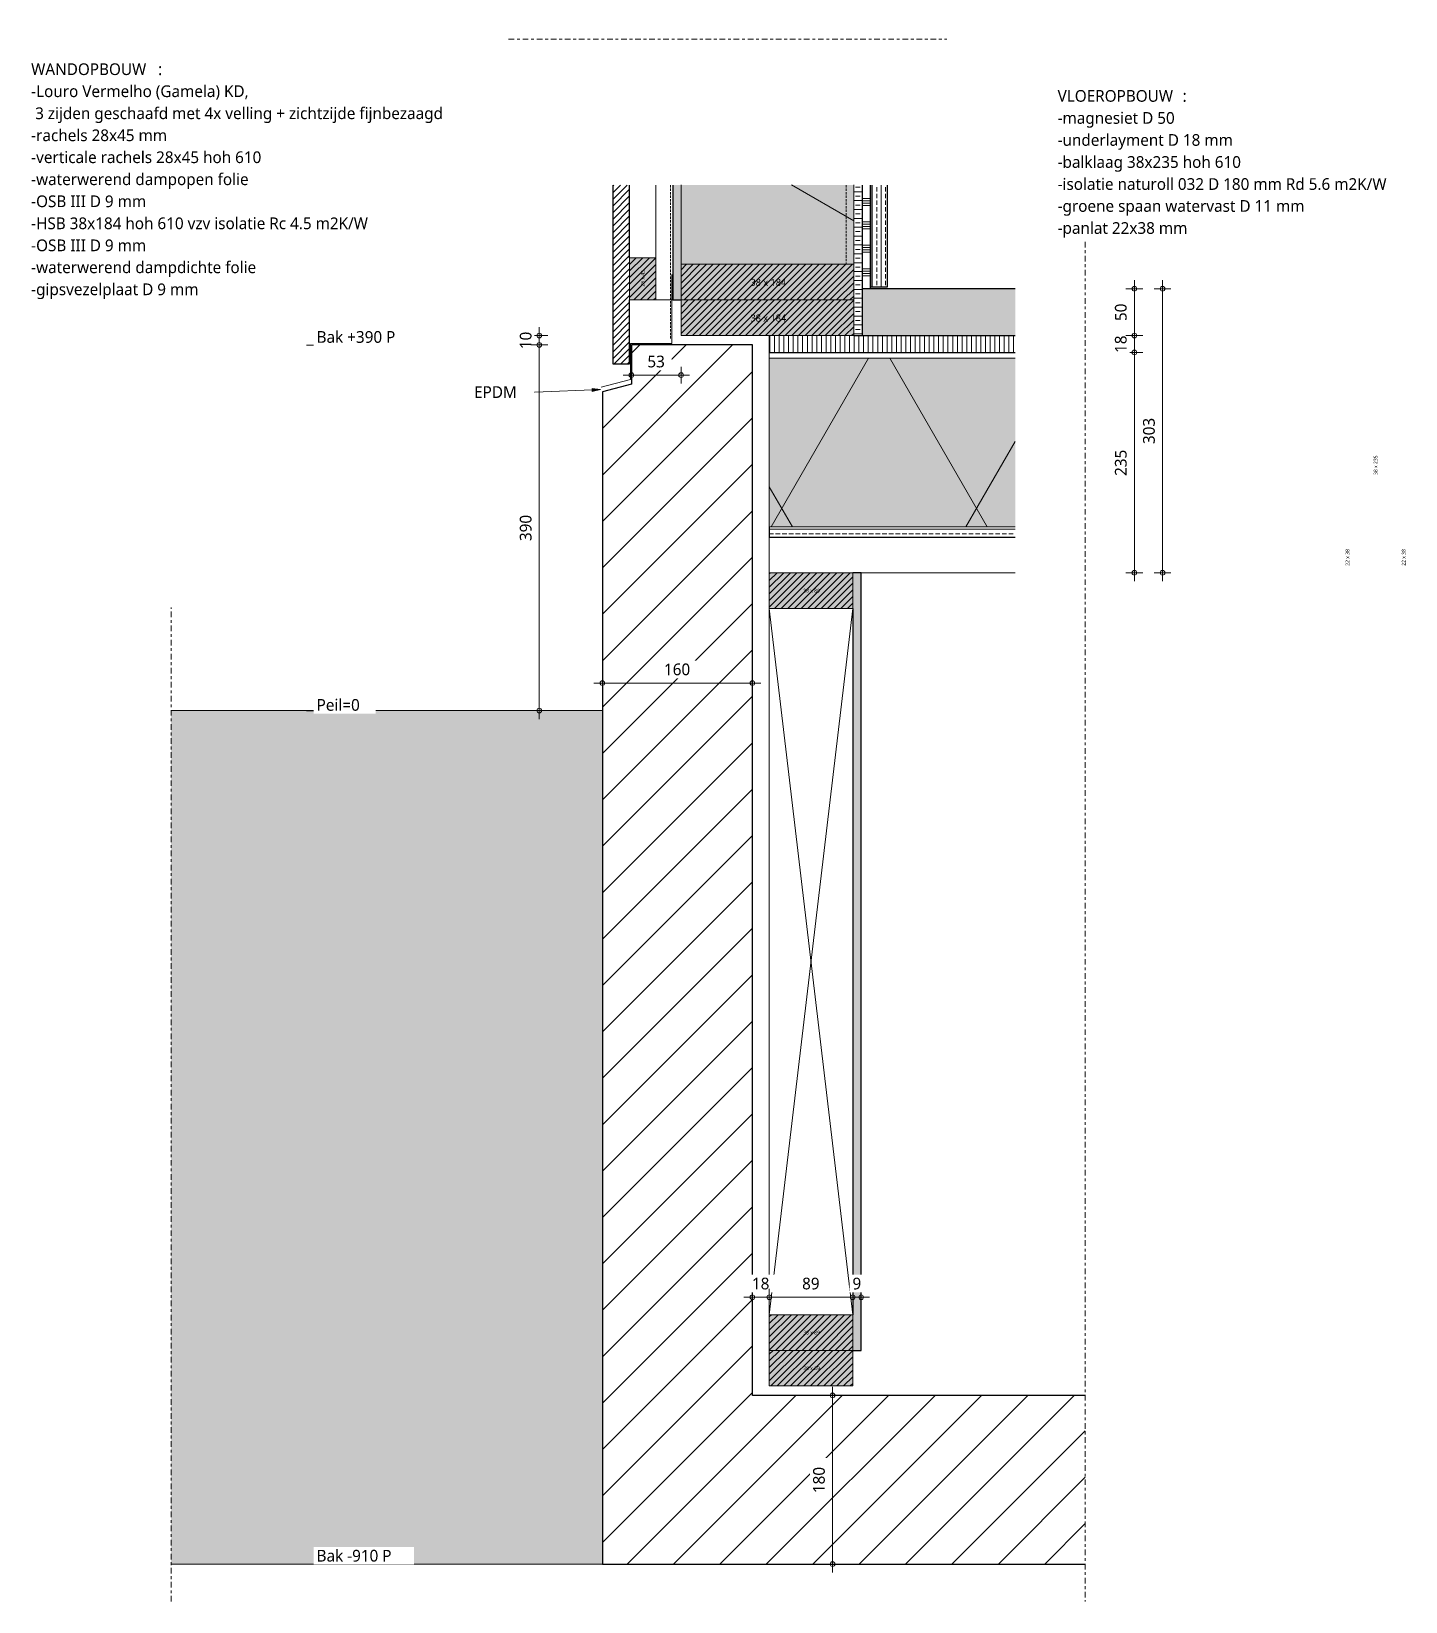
# Model space of a CAD drawing. Header units: millimetres. Extents: x 2927 to 18500, y -7154 to 6447.
# Drawn here: x 3932 to 5398, y -7104 to -5429 of the extents above; entities that cross this region are included whole.
import ezdxf

# ---------------------------------------------------------------- set-up
doc = ezdxf.new("R2010")
doc.units = ezdxf.units.MM
doc.linetypes.add('MV_center', pattern=[15, 6, -3, 3, -3])
doc.linetypes.add('MV_hidden', pattern=[3.75, 2.5, -1.25])
for name, color, linetype, lineweight in [('A-ANNO-DIMS', 211, 'Continuous', 13), ('A-ANNO-DIMS-5', 211, 'Continuous', 13), ('A-ANNO-NOTE', 131, 'Continuous', 18), ('A-DETL', 90, 'Continuous', 13), ('A-DETL-GENF', 92, 'Continuous', 18), ('A-DETL-MEDM', 33, 'Continuous', 18), ('G-ANNO-TEXT', 231, 'Continuous', 13)]:
    doc.layers.add(name, color=color, linetype=linetype, lineweight=lineweight)
doc.styles.add('Segoe UI', font='segoeui.ttf', dxfattribs={"height": 7.5})
doc.styles.add('Segoe UI_1', font='segoeui.ttf', dxfattribs={"height": 4})
doc.styles.add('Segoe UI_3', font='segoeui.ttf', dxfattribs={"height": 12.5})
doc.styles.add('Segoe UI_B', font='segoeui.ttf', dxfattribs={"height": 12.5})
doc.dimstyles.new('2_5_mm', dxfattribs={"dimscale": 304.8, "dimtxt": 13.092049, "dimasz": 0.016404, "dimexe": 0.029528, "dimexo": 0.0625, "dimgap": 0.014764, "dimtad": 1, "dimdec": 0, "dimzin": 0, "dimdsep": 46, "dimtxsty": 'Segoe UI_3', "dimblk1": 'DOTBLANK', "dimblk2": 'DOTBLANK', "dimsah": 1, "dimcen": 0.09, "dimdle": 0.029528, "dimazin": 0, "dimtfac": 1, "dimtdec": 4, "dimtix": 1, "dimtmove": 0, "dimatfit": 3, "dimfxl": 0.029528, "dimfxlon": 1, "dimtvp": 1, "dimtfill": 1, "dimtolj": 1, "dimtzin": 0, "dimarcsym": 2})
pattern_1 = [(0, (0, 0), (0, 9.476), []), (0, (0, 4.738), (0, 9.476), [4.738, -2.369])]
pattern_2 = [(60, (-2126.39, 181.76), (-155.885, 90), []), (120, (-2126.39, 181.76), (-155.885, -90), [])]

# ---------------------------------------------------------------- blocks, each defined once
blk = doc.blocks.new('42 isolatie - Type 1-3771743-Details Domera')
at = {"layer": 'A-DETL-GENF'}
blk.add_hatch(color=256, dxfattribs=at).paths.add_polyline_path([(262.6, 0.8), (262.6, 180.8), (0.3, 180.8), (0.3, 0.8)])
at = {"layer": 'A-DETL-GENF', "lineweight": 13}
h = blk.add_hatch(dxfattribs=at)
h.set_pattern_fill('FP_24', color=256, style=0, pattern_type=2)
h.set_pattern_definition(pattern_2)
h.paths.add_polyline_path([(262.6, 0.8), (262.6, 180.8), (0.3, 180.8), (0.3, 0.8)])
at = {"layer": 'A-DETL-GENF'}
for p, q in [((262.6, 180.8), (0.3, 180.8)), ((0.3, 180.8), (0.3, 0.8)), ((262.6, 180.8), (0.3, 180.8)), ((0.3, 180.8), (0.3, 0.8)), ((0.3, 0.8), (262.6, 0.8)), ((0.3, 0.8), (262.6, 0.8))]:
    blk.add_line(p, q, dxfattribs=at)
blk = doc.blocks.new('NLRS_00_DI_maskeer - Type 1-4234768-Details Domera')
at = {"layer": 'A-DETL-GENF', "linetype": 'MV_center'}
blk.add_line((960.4, 0), (-100, 0), dxfattribs=at)
blk = doc.blocks.new('00 hout_rechthoekig_sls - SLS 38x184-V200-Details Domera')
at = {"layer": 'A-DETL-GENF', "lineweight": 13}
blk.add_hatch(color=256, dxfattribs=at).paths.add_polyline_path([(184, -38), (184, 0), (0, 0), (0, -38)])
at = {"layer": 'A-DETL-MEDM', "lineweight": 13}
h = blk.add_hatch(dxfattribs=at)
h.set_pattern_fill('FP_249', color=256, style=0, pattern_type=2)
h.set_pattern_definition([(45, (-4625.398, 5715.764), (-3.535534, 3.535534), [])])
h.paths.add_polyline_path([(184, -38), (184, 0), (0, 0), (0, -38)])
at = {"layer": 'A-DETL-MEDM'}
for p, q in [((0, 0), (184, 0)), ((0, -38), (0, 0)), ((184, 0), (184, -38)), ((184, 0), (184, -38)), ((184, 0), (184, -38)), ((184, -38), (0, -38)), ((184, -38), (0, -38))]:
    blk.add_line(p, q, dxfattribs=at)
blk = doc.blocks.new('42 isolatie - Type 1-3769610-Details Domera')
at = {"layer": 'A-DETL-GENF'}
blk.add_hatch(color=256, dxfattribs=at).paths.add_polyline_path([(0.3, 89.8), (0.3, 0.8), (84.9, 0.8), (84.9, 184.8), (0.3, 184.8), (0.3, 95.8)])
at = {"layer": 'A-DETL-GENF', "lineweight": 13}
h = blk.add_hatch(dxfattribs=at)
h.set_pattern_fill('FP_24', color=256, style=0, pattern_type=2)
h.set_pattern_definition(pattern_2)
h.paths.add_polyline_path([(0.3, 89.8), (0.3, 0.8), (84.9, 0.8), (84.9, 184.8), (0.3, 184.8), (0.3, 95.8)])
at = {"layer": 'A-DETL-GENF'}
for p, q in [((84.9, 184.8), (0.3, 184.8)), ((0.3, 184.8), (0.3, 0.8)), ((84.9, 184.8), (0.3, 184.8)), ((0.3, 0.8), (84.9, 0.8)), ((0.3, 0.8), (84.9, 0.8))]:
    blk.add_line(p, q, dxfattribs=at)
blk = doc.blocks.new('00 hout_rechthoekig_sls - Vuren 28x45-3126480-Details Domera')
at = {"layer": 'A-DETL-GENF', "lineweight": 13}
blk.add_hatch(color=256, dxfattribs=at).paths.add_polyline_path([(0, -28), (45, -28), (45, 0), (0, 0)])
at = {"layer": 'A-DETL-MEDM', "lineweight": 13}
h = blk.add_hatch(dxfattribs=at)
h.set_pattern_fill('FP_250', color=256, style=0, pattern_type=2)
h.set_pattern_definition([(315, (5715.764, 4570.398), (3.535534, 3.535534), [])])
h.paths.add_polyline_path([(0, -28), (45, -28), (45, 0), (0, 0)])
at = {"layer": 'A-DETL-MEDM'}
for p, q in [((0, 0), (45, 0)), ((0, -28), (0, 0)), ((45, 0), (45, -28)), ((45, 0), (45, -28)), ((45, 0), (45, -28)), ((45, -28), (0, -28)), ((45, -28), (0, -28))]:
    blk.add_line(p, q, dxfattribs=at)
blk = doc.blocks.new('00 hout_rechthoekig_sls - SLS 38x89-V202-Details Domera')
at = {"layer": 'A-DETL-GENF', "lineweight": 13}
blk.add_hatch(color=256, dxfattribs=at).paths.add_polyline_path([(89, -38), (89, 0), (0, 0), (0, -38)])
at = {"layer": 'A-DETL-MEDM', "lineweight": 13}
h = blk.add_hatch(dxfattribs=at)
h.set_pattern_fill('FP_254', color=256, style=0, pattern_type=2)
h.set_pattern_definition([(45, (-4719.398, 6836.201), (-3.535534, 3.535534), [])])
h.paths.add_polyline_path([(89, -38), (89, 0), (0, 0), (0, -38)])
at = {"layer": 'A-DETL-MEDM'}
for p, q in [((0, 0), (89, 0)), ((0, -38), (0, 0)), ((89, 0), (89, -38)), ((89, 0), (89, -38)), ((89, 0), (89, -38)), ((89, -38), (0, -38)), ((89, -38), (0, -38))]:
    blk.add_line(p, q, dxfattribs=at)
blk = doc.blocks.new('00 hout_rechthoekig_sls - SLS 38x89-V203-Details Domera')
at = {"layer": 'A-DETL-GENF', "lineweight": 13}
blk.add_hatch(color=256, dxfattribs=at).paths.add_polyline_path([(89, -38), (89, 0), (0, 0), (0, -38)])
at = {"layer": 'A-DETL-MEDM', "lineweight": 13}
h = blk.add_hatch(dxfattribs=at)
h.set_pattern_fill('FP_255', color=256, style=0, pattern_type=2)
h.set_pattern_definition([(45, (-4719.398, 6006.764), (-3.535534, 3.535534), [])])
h.paths.add_polyline_path([(89, -38), (89, 0), (0, 0), (0, -38)])
at = {"layer": 'A-DETL-MEDM'}
for p, q in [((0, 0), (89, 0)), ((0, -38), (0, 0)), ((89, 0), (89, -38)), ((89, 0), (89, -38)), ((89, 0), (89, -38)), ((89, -38), (0, -38)), ((89, -38), (0, -38))]:
    blk.add_line(p, q, dxfattribs=at)
blk = doc.blocks.new('NLRS_00_DI_maskeer - Type 1-4234769-Details Domera')
at = {"layer": 'A-DETL-GENF', "linetype": 'MV_center'}
blk.add_line((-100, 0), (1350.4, 0), dxfattribs=at)
blk = doc.blocks.new('00 hout_rechthoekig_sls - SLS 38x184-V204-Details Domera')
at = {"layer": 'A-DETL-GENF', "lineweight": 13}
blk.add_hatch(color=256, dxfattribs=at).paths.add_polyline_path([(184, -38), (184, 0), (0, 0), (0, -38)])
at = {"layer": 'A-DETL-MEDM', "lineweight": 13}
h = blk.add_hatch(dxfattribs=at)
h.set_pattern_fill('FP_258', color=256, style=0, pattern_type=2)
h.set_pattern_definition([(45, (-4625.398, 5677.764), (-3.535534, 3.535534), [])])
h.paths.add_polyline_path([(184, -38), (184, 0), (0, 0), (0, -38)])
at = {"layer": 'A-DETL-MEDM'}
for p, q in [((0, 0), (184, 0)), ((0, -38), (0, 0)), ((184, 0), (184, -38)), ((184, 0), (184, -38)), ((184, 0), (184, -38)), ((184, -38), (0, -38)), ((184, -38), (0, -38))]:
    blk.add_line(p, q, dxfattribs=at)
blk = doc.blocks.new('NLRS_00_DI_maskeer - Type 1-4234582-Details Domera')
at = {"layer": 'A-DETL-GENF', "linetype": 'MV_center'}
blk.add_line((367.5, 0), (-100, 0), dxfattribs=at)
blk = doc.blocks.new('00 hout_rechthoekig_sls - SLS 38x89-V247-Details Domera')
at = {"layer": 'A-DETL-GENF', "lineweight": 13}
blk.add_hatch(color=256, dxfattribs=at).paths.add_polyline_path([(89, -38), (89, 0), (0, 0), (0, -38)])
at = {"layer": 'A-DETL-MEDM', "lineweight": 13}
h = blk.add_hatch(dxfattribs=at)
h.set_pattern_fill('FP_296', color=256, style=0, pattern_type=2)
h.set_pattern_definition([(45, (-4719.398, 6798.201), (-3.535534, 3.535534), [])])
h.paths.add_polyline_path([(89, -38), (89, 0), (0, 0), (0, -38)])
at = {"layer": 'A-DETL-MEDM'}
for p, q in [((0, 0), (89, 0)), ((0, -38), (0, 0)), ((89, 0), (89, -38)), ((89, 0), (89, -38)), ((89, 0), (89, -38)), ((89, -38), (0, -38)), ((89, -38), (0, -38))]:
    blk.add_line(p, q, dxfattribs=at)
blk = doc.blocks.new('DIMBLOCK260-Details Domera')
at = {"layer": 'A-ANNO-DIMS-5'}
for p, q in [((4474.1, -5753.8), (4465.1, -5753.8)), ((4474.1, -5744.8), (4474.1, -5763.8)), ((4474.1, -5753.8), (4483.1, -5753.8)), ((4474.1, -5763.8), (4465.1, -5763.8)), ((4474.1, -5763.8), (4483.1, -5763.8))]:
    blk.add_line(p, q, dxfattribs=at)
for centre in [(4474.1, -5753.8), (4474.1, -5763.8)]:
    blk.add_circle(centre, 2.5, dxfattribs=at)
at = {"layer": 'A-ANNO-DIMS-5', "color": 0, "insert": (4453.3, -5768.3), "char_height": 12.5, "width": 22.852, "attachment_point": 1, "rotation": 90, "line_spacing_factor": 1.142579, "style": 'Segoe UI_3', "bg_fill": 3, "box_fill_scale": 1.25, "bg_fill_color": 9, "bg_fill_true_color": 13158600, "bg_fill_transparency": 0}
blk.add_mtext('10', dxfattribs=at)
blk = doc.blocks.new('_DotBlank')
at = {"color": 0, "linetype": 'ByBlock', "lineweight": -2}
blk.add_line((-0.5, 0), (-1, 0), dxfattribs=at)
blk.add_circle((0, 0), 0.5, dxfattribs=at)
blk = doc.blocks.new('DIMBLOCK261-Details Domera')
at = {"layer": 'A-ANNO-DIMS-5'}
for p, q in [((4474.1, -5763.8), (4465.1, -5763.8)), ((4474.1, -5763.8), (4474.1, -6162.8)), ((4474.1, -5763.8), (4483.1, -5763.8)), ((4474.1, -6153.8), (4465.1, -6153.8)), ((4474.1, -6153.8), (4483.1, -6153.8))]:
    blk.add_line(p, q, dxfattribs=at)
for centre in [(4474.1, -5763.8), (4474.1, -6153.8)]:
    blk.add_circle(centre, 2.5, dxfattribs=at)
at = {"layer": 'A-ANNO-DIMS-5', "color": 0, "insert": (4453.3, -5973), "char_height": 12.5, "width": 34.277, "attachment_point": 1, "rotation": 90, "line_spacing_factor": 1.142579, "style": 'Segoe UI_3', "bg_fill": 3, "box_fill_scale": 1.25, "bg_fill_color": 9, "bg_fill_true_color": 13158600, "bg_fill_transparency": 0}
blk.add_mtext('390', dxfattribs=at)
blk = doc.blocks.new('DIMBLOCK262-Details Domera')
at = {"layer": 'A-ANNO-DIMS-5'}
for p, q in [((5108.8, -5771.8), (5099.8, -5771.8)), ((5108.8, -6015.8), (5108.8, -5771.8)), ((5108.8, -5771.8), (5117.8, -5771.8)), ((5108.8, -6006.8), (5099.8, -6006.8)), ((5108.8, -6006.8), (5117.8, -6006.8))]:
    blk.add_line(p, q, dxfattribs=at)
for centre in [(5108.8, -5771.8), (5108.8, -6006.8)]:
    blk.add_circle(centre, 2.5, dxfattribs=at)
at = {"layer": 'A-ANNO-DIMS-5', "color": 0, "insert": (5088, -5903.5), "char_height": 12.5, "width": 34.277, "attachment_point": 1, "rotation": 90, "line_spacing_factor": 1.142579, "style": 'Segoe UI_3', "bg_fill": 3, "box_fill_scale": 1.25, "bg_fill_color": 9, "bg_fill_true_color": 13158600, "bg_fill_transparency": 0}
blk.add_mtext('235', dxfattribs=at)
blk = doc.blocks.new('DIMBLOCK263-Details Domera')
at = {"layer": 'A-ANNO-DIMS-5'}
for p, q in [((5108.8, -5753.8), (5099.8, -5753.8)), ((5108.8, -5771.8), (5108.8, -5753.8)), ((5108.8, -5753.8), (5117.8, -5753.8)), ((5108.8, -5771.8), (5099.8, -5771.8)), ((5108.8, -5771.8), (5117.8, -5771.8))]:
    blk.add_line(p, q, dxfattribs=at)
for centre in [(5108.8, -5753.8), (5108.8, -5771.8)]:
    blk.add_circle(centre, 2.5, dxfattribs=at)
at = {"layer": 'A-ANNO-DIMS-5', "color": 0, "insert": (5088, -5772.3), "char_height": 12.5, "width": 22.852, "attachment_point": 1, "rotation": 90, "line_spacing_factor": 1.142579, "style": 'Segoe UI_3', "bg_fill": 3, "box_fill_scale": 1.25, "bg_fill_color": 9, "bg_fill_true_color": 13158600, "bg_fill_transparency": 0}
blk.add_mtext('18', dxfattribs=at)
blk = doc.blocks.new('DIMBLOCK264-Details Domera')
at = {"layer": 'A-ANNO-DIMS-5'}
for p, q in [((5108.8, -5703.8), (5099.8, -5703.8)), ((5108.8, -5753.8), (5108.8, -5694.8)), ((5108.8, -5703.8), (5117.8, -5703.8)), ((5108.8, -5753.8), (5099.8, -5753.8)), ((5108.8, -5753.8), (5117.8, -5753.8))]:
    blk.add_line(p, q, dxfattribs=at)
for centre in [(5108.8, -5703.8), (5108.8, -5753.8)]:
    blk.add_circle(centre, 2.5, dxfattribs=at)
at = {"layer": 'A-ANNO-DIMS-5', "color": 0, "insert": (5088, -5738.3), "char_height": 12.5, "width": 22.852, "attachment_point": 1, "rotation": 90, "line_spacing_factor": 1.142579, "style": 'Segoe UI_3', "bg_fill": 3, "box_fill_scale": 1.25, "bg_fill_color": 9, "bg_fill_true_color": 13158600, "bg_fill_transparency": 0}
blk.add_mtext('50', dxfattribs=at)
blk = doc.blocks.new('DIMBLOCK272-Details Domera')
at = {"layer": 'A-ANNO-DIMS-5'}
for p, q in [((4532.4, -6124.4), (4710.4, -6124.4)), ((4541.4, -6124.4), (4541.4, -6115.4)), ((4541.4, -6124.4), (4541.4, -6133.4)), ((4701.4, -6124.4), (4701.4, -6115.4)), ((4701.4, -6124.4), (4701.4, -6133.4))]:
    blk.add_line(p, q, dxfattribs=at)
for centre in [(4541.4, -6124.4), (4701.4, -6124.4)]:
    blk.add_circle(centre, 2.5, dxfattribs=at)
at = {"layer": 'A-ANNO-DIMS-5', "color": 0, "insert": (4607.1, -6103.6), "char_height": 12.5, "width": 34.277, "attachment_point": 1, "line_spacing_factor": 1.142579, "style": 'Segoe UI_3', "bg_fill": 3, "box_fill_scale": 1.25, "bg_fill_color": 9, "bg_fill_true_color": 13158600, "bg_fill_transparency": 0}
blk.add_mtext('160', dxfattribs=at)
blk = doc.blocks.new('DIMBLOCK273-Details Domera')
at = {"layer": 'A-ANNO-DIMS-5'}
for p, q in [((4786.9, -6875.2), (4786.9, -7073.2)), ((4786.9, -6884.2), (4777.9, -6884.2)), ((4786.9, -6884.2), (4795.9, -6884.2)), ((4786.9, -7064.2), (4777.9, -7064.2)), ((4786.9, -7064.2), (4795.9, -7064.2))]:
    blk.add_line(p, q, dxfattribs=at)
for centre in [(4786.9, -6884.2), (4786.9, -7064.2)]:
    blk.add_circle(centre, 2.5, dxfattribs=at)
at = {"layer": 'A-ANNO-DIMS-5', "color": 0, "insert": (4766.1, -6988.5), "char_height": 12.5, "width": 34.277, "attachment_point": 1, "rotation": 90, "line_spacing_factor": 1.142579, "style": 'Segoe UI_3', "bg_fill": 3, "box_fill_scale": 1.25, "bg_fill_color": 9, "bg_fill_true_color": 13158600, "bg_fill_transparency": 0}
blk.add_mtext('180', dxfattribs=at)
blk = doc.blocks.new('DIMBLOCK274-Details Domera')
at = {"layer": 'A-ANNO-DIMS-5'}
for p, q in [((4692.4, -6779.5), (4719.4, -6779.5)), ((4701.4, -6779.5), (4701.4, -6770.5)), ((4701.4, -6779.5), (4701.4, -6788.5)), ((4719.4, -6779.5), (4719.4, -6770.5)), ((4719.4, -6779.5), (4719.4, -6788.5))]:
    blk.add_line(p, q, dxfattribs=at)
for centre in [(4701.4, -6779.5), (4719.4, -6779.5)]:
    blk.add_circle(centre, 2.5, dxfattribs=at)
at = {"layer": 'A-ANNO-DIMS-5', "color": 0, "insert": (4700.9, -6758.7), "char_height": 12.5, "width": 22.852, "attachment_point": 1, "line_spacing_factor": 1.142579, "style": 'Segoe UI_3', "bg_fill": 3, "box_fill_scale": 1.25, "bg_fill_color": 9, "bg_fill_true_color": 13158600, "bg_fill_transparency": 0}
blk.add_mtext('18', dxfattribs=at)
blk = doc.blocks.new('DIMBLOCK275-Details Domera')
at = {"layer": 'A-ANNO-DIMS-5'}
for p, q in [((4719.4, -6779.5), (4719.4, -6770.5)), ((4719.4, -6779.5), (4808.4, -6779.5)), ((4719.4, -6779.5), (4719.4, -6788.5)), ((4808.4, -6779.5), (4808.4, -6770.5)), ((4808.4, -6779.5), (4808.4, -6788.5))]:
    blk.add_line(p, q, dxfattribs=at)
for centre in [(4719.4, -6779.5), (4808.4, -6779.5)]:
    blk.add_circle(centre, 2.5, dxfattribs=at)
at = {"layer": 'A-ANNO-DIMS-5', "color": 0, "insert": (4754.4, -6758.7), "char_height": 12.5, "width": 22.852, "attachment_point": 1, "line_spacing_factor": 1.142579, "style": 'Segoe UI_3', "bg_fill": 3, "box_fill_scale": 1.25, "bg_fill_color": 9, "bg_fill_true_color": 13158600, "bg_fill_transparency": 0}
blk.add_mtext('89', dxfattribs=at)
blk = doc.blocks.new('DIMBLOCK276-Details Domera')
at = {"layer": 'A-ANNO-DIMS-5'}
for p, q in [((4808.4, -6779.5), (4808.4, -6770.5)), ((4808.4, -6779.5), (4826.4, -6779.5)), ((4808.4, -6779.5), (4808.4, -6788.5)), ((4817.4, -6779.5), (4817.4, -6770.5)), ((4817.4, -6779.5), (4817.4, -6788.5))]:
    blk.add_line(p, q, dxfattribs=at)
for centre in [(4808.4, -6779.5), (4817.4, -6779.5)]:
    blk.add_circle(centre, 2.5, dxfattribs=at)
at = {"layer": 'A-ANNO-DIMS-5', "color": 0, "insert": (4808.1, -6758.7), "char_height": 12.5, "width": 11.426, "attachment_point": 1, "line_spacing_factor": 1.142579, "style": 'Segoe UI_3', "bg_fill": 3, "box_fill_scale": 1.25, "bg_fill_color": 9, "bg_fill_true_color": 13158600, "bg_fill_transparency": 0}
blk.add_mtext('9', dxfattribs=at)
blk = doc.blocks.new('DIMBLOCK297-Details Domera')
at = {"layer": 'A-ANNO-DIMS-5'}
for p, q in [((5138.8, -5703.8), (5129.8, -5703.8)), ((5138.8, -5694.8), (5138.8, -6015.8)), ((5138.8, -5703.8), (5147.8, -5703.8)), ((5138.8, -6006.8), (5129.8, -6006.8)), ((5138.8, -6006.8), (5147.8, -6006.8))]:
    blk.add_line(p, q, dxfattribs=at)
for centre in [(5138.8, -5703.8), (5138.8, -6006.8)]:
    blk.add_circle(centre, 2.5, dxfattribs=at)
at = {"layer": 'A-ANNO-DIMS-5', "color": 0, "insert": (5118, -5869.5), "char_height": 12.5, "width": 34.277, "attachment_point": 1, "rotation": 90, "line_spacing_factor": 1.142579, "style": 'Segoe UI_3', "bg_fill": 3, "box_fill_scale": 1.25, "bg_fill_color": 9, "bg_fill_true_color": 13158600, "bg_fill_transparency": 0}
blk.add_mtext('303', dxfattribs=at)
blk = doc.blocks.new('DIMBLOCK303-Details Domera')
at = {"layer": 'A-ANNO-DIMS-5'}
for p, q in [((4572.4, -5796), (4572.4, -5787)), ((4625.4, -5796), (4625.4, -5787)), ((4563.4, -5796), (4634.4, -5796)), ((4572.4, -5796), (4572.4, -5805)), ((4625.4, -5796), (4625.4, -5805))]:
    blk.add_line(p, q, dxfattribs=at)
for centre in [(4572.4, -5796), (4625.4, -5796)]:
    blk.add_circle(centre, 2.5, dxfattribs=at)
at = {"layer": 'A-ANNO-DIMS-5', "color": 0, "insert": (4589.4, -5775.2), "char_height": 12.5, "width": 22.852, "attachment_point": 1, "line_spacing_factor": 1.142579, "style": 'Segoe UI_3', "bg_fill": 3, "box_fill_scale": 1.25, "bg_fill_color": 9, "bg_fill_true_color": 13158600, "bg_fill_transparency": 0}
blk.add_mtext('53', dxfattribs=at)

msp = doc.modelspace()

# ---------------------------------------------------------------- hatches: boundary and pattern name
at = {"layer": 'A-DETL-GENF', "lineweight": 13}
h = msp.add_hatch(dxfattribs=at)
h.set_pattern_fill('FP_10', color=250, style=0, pattern_type=2)
h.set_pattern_definition([(45, (0, 0), (-3.535534, 3.535534), [])])
h.paths.add_polyline_path([(4552.4, -5783.8), (4570.4, -5783.8), (4570.4, -5593.2), (4552.4, -5593.2), (4552.4, -5715.8)])
h.paths.add_polyline_path([(4552.4, -5147.9), (4570.4, -5147.9), (4570.4, -4669.3), (4552.4, -4669.3), (4552.4, -5100.7)])
h = msp.add_hatch(dxfattribs=at)
h.set_pattern_fill('FP_4', color=250, style=0, pattern_type=2)
h.set_pattern_definition(pattern_1)
h.paths.add_polyline_path([(4616.4, -5715.8), (4625.4, -5715.8), (4625.4, -5593.2), (4616.4, -5593.2), (4616.4, -5677.8)])
h.paths.add_polyline_path([(4625.4, -5147.9), (4625.4, -4669.3), (4616.4, -4669.3), (4616.4, -5147.9)])
h = msp.add_hatch(dxfattribs=at)
h.set_pattern_fill('FP_4', color=250, style=0, pattern_type=2)
h.set_pattern_definition(pattern_1)
h.paths.add_polyline_path([(4818.4, -5753.8), (4818.4, -5593.2), (4809.4, -5593.2), (4809.4, -5753.8)])
h.paths.add_polyline_path([(4818.4, -5147.9), (4818.4, -5118.3), (4809.4, -5118.3), (4809.4, -5147.9)])
h = msp.add_hatch(dxfattribs=at)
h.set_pattern_fill('FP_144', color=253, style=0, pattern_type=2)
h.set_pattern_definition([(0, (0, 10), (0, 25), []), (0, (0, 12.5), (0, 25), []), (0, (0, 15), (0, 25), []), (0, (0, 17.5), (0, 25), [])])
h.paths.add_polyline_path([(4827.4, -5703.8), (4827.4, -5593.2), (4818.4, -5593.2), (4818.4, -5703.8)])
h.paths.add_polyline_path([(4827.4, -5147.9), (4827.4, -5118.3), (4818.4, -5118.3), (4818.4, -5147.9)])
h = msp.add_hatch(dxfattribs=at)
h.set_pattern_fill('FP_253', color=250, style=0, pattern_type=2)
h.set_pattern_definition([(90, (0, 0), (-9.525, 6e-16), []), (90, (4.763, 0), (-9.525, 6e-16), [4.762, -2.381])])
h.paths.add_polyline_path([(4845.4, -5701.8), (4845.4, -5593.2), (4827.4, -5593.2), (4827.4, -5701.8)])
at = {"layer": 'A-DETL-GENF'}
for color, points in [(9, [(4981.7, -5753.8), (4981.7, -5703.8), (4818.4, -5703.8), (4818.4, -5753.8)]), (254, [(4541.4, -7064.2), (4541.4, -6153.8), (4081.4, -6153.8), (4081.4, -7064.2), (4101.5, -7064.2)])]:
    msp.add_hatch(color=color, dxfattribs=at).paths.add_polyline_path(points)
at = {"layer": 'A-DETL-GENF', "lineweight": 13}
h = msp.add_hatch(dxfattribs=at)
h.set_pattern_fill('FP_64', color=253, style=0, pattern_type=2)
h.set_pattern_definition([(90, (0, 0), (-5, 3e-16), [])])
h.paths.add_polyline_path([(4719.4, -5771.8), (4981.7, -5771.8), (4981.7, -5753.8), (4719.4, -5753.8)])
h = msp.add_hatch(dxfattribs=at)
h.set_pattern_fill('FP_248', color=250, style=0, pattern_type=2)
h.set_pattern_definition([(45, (0, 0), (-24.74874, 24.74874), [])])
h.paths.add_polyline_path([(5056.4, -7064.2), (5056.4, -6884.2), (4701.4, -6884.2), (4701.4, -5763.8), (4572.4, -5763.8), (4572.4, -5805.5), (4541.4, -5813.8), (4541.4, -7064.2)])
h = msp.add_hatch(dxfattribs=at)
h.set_pattern_fill('FP_4', color=250, style=0, pattern_type=2)
h.set_pattern_definition(pattern_1)
h.paths.add_polyline_path([(4719.4, -5968.8), (4981.7, -5968.8), (4981.7, -5957.8), (4719.4, -5957.8)])
h = msp.add_hatch(dxfattribs=at)
h.set_pattern_fill('FP_4', color=250, style=0, pattern_type=2)
h.set_pattern_definition(pattern_1)
h.paths.add_polyline_path([(4817.4, -6836.2), (4817.4, -6006.8), (4808.4, -6006.8), (4808.4, -6836.2)])
at = {"layer": 'G-ANNO-TEXT'}
msp.add_hatch(color=7, dxfattribs=at).paths.add_polyline_path([(4539.4, -5811.4), (4530.4, -5810.1), (4530.5, -5813.3)])

# ---------------------------------------------------------------- linework, layer by layer
at = {"layer": 'A-DETL', "lineweight": 25}
for p, q in [((4552.4, -5593.2), (4552.4, -5783.8)), ((4570.4, -5670.8), (4570.4, -5593.2)), ((4616.4, -5593.2), (4616.4, -5715.8)), ((4818.4, -5593.2), (4818.4, -5703.8)), ((4827.4, -5703.8), (4827.4, -5593.2)), ((4827.4, -5593.2), (4827.4, -5701.8)), ((4845.4, -5701.8), (4845.4, -5593.2)), ((4981.7, -5703.8), (4818.4, -5703.8)), ((4818.4, -5703.8), (4818.4, -5753.8)), ((4827.4, -5701.8), (4845.4, -5701.8)), ((4570.4, -5783.8), (4570.4, -5715.8)), ((4616.4, -5715.8), (4625.4, -5715.8)), ((4719.4, -5753.8), (4719.4, -5771.8)), ((4809.4, -5753.8), (4818.4, -5753.8)), ((4818.4, -5753.8), (4981.7, -5753.8)), ((4701.4, -5763.8), (4572.4, -5763.8)), ((4572.4, -5763.8), (4572.4, -5805.5)), ((4701.4, -5965.8), (4701.4, -5763.8)), ((4719.4, -5771.8), (4981.7, -5771.8)), ((4552.4, -5783.8), (4570.4, -5783.8)), ((4572.4, -5805.5), (4541.4, -5813.8)), ((4541.4, -5813.8), (4541.4, -7064.2)), ((4719.4, -5957.8), (4719.4, -5968.8)), ((4701.4, -6884.2), (4701.4, -5965.8)), ((4719.4, -5968.8), (4981.7, -5968.8)), ((4817.4, -6006.8), (4808.4, -6006.8)), ((4817.4, -6836.2), (4817.4, -6006.8)), ((4808.4, -6044.8), (4808.4, -6798.2)), ((4808.4, -6836.2), (4817.4, -6836.2)), ((5056.4, -6884.2), (4701.4, -6884.2)), ((4541.4, -7064.2), (5056.4, -7064.2))]:
    msp.add_line(p, q, dxfattribs=at)
at = {"layer": 'A-DETL', "lineweight": 18}
for p, q in [((4598.4, -5715.8), (4598.4, -5593.2)), ((4615.3, -5688.5), (4615.3, -5762.1)), ((4616.4, -5715.8), (4598.4, -5715.8)), ((4719.4, -5906.8), (4719.4, -5753.8)), ((4225.7, -5764.2), (4280.7, -5764.2)), ((4615.3, -5762.1), (4571.3, -5762.1)), ((4571.3, -5762.1), (4571.3, -5800.6)), ((4540.1, -5809), (4571.3, -5800.6)), ((4719.4, -6006.8), (4719.4, -5968.8)), ((4817.4, -6006.8), (4981.7, -6006.8)), ((4719.4, -6798.2), (4719.4, -6044.8)), ((4719.4, -6044.8), (4808.4, -6798.2)), ((4719.4, -6798.2), (4808.4, -6044.8)), ((4541.4, -6153.8), (4081.4, -6153.8)), ((4225.7, -6154.2), (4280.7, -6154.2)), ((4541.4, -7064.2), (4541.4, -6153.8)), ((4081.4, -7064.2), (4541.4, -7064.2)), ((4225.7, -7064.2), (4280.7, -7064.2))]:
    msp.add_line(p, q, dxfattribs=at)
at = {"layer": 'A-DETL', "linetype": 'MV_hidden', "lineweight": 18}
for p, q in [((4614.1, -5593.2), (4614.1, -5756.8)), ((4801.4, -5593.2), (4801.4, -5677.8))]:
    msp.add_line(p, q, dxfattribs=at)
at = {"layer": 'G-ANNO-TEXT', "color": 250}
for p, q in [((4539.4, -5811.4), (4530.4, -5810.1)), ((4530.4, -5810.1), (4530.5, -5813.3)), ((4530.5, -5813.3), (4539.4, -5811.4))]:
    msp.add_line(p, q, dxfattribs=at)

# ---------------------------------------------------------------- block references
at = {"layer": 'A-DETL-GENF', "linetype": 'MV_center'}
for name, p, rotation in [('NLRS_00_DI_maskeer - Type 1-4234582-Details Domera', (4808.9, -5437.6), 180), ('NLRS_00_DI_maskeer - Type 1-4234769-Details Domera', (5056.4, -5753.8), 269.9999999999999), ('NLRS_00_DI_maskeer - Type 1-4234768-Details Domera', (4081.4, -6143.8), 269.9999999999999)]:
    msp.add_blockref(name, p, dxfattribs=dict(at, rotation=rotation))
at = {"layer": 'A-DETL-GENF', "rotation": 89.99999999999991}
msp.add_blockref('42 isolatie - Type 1-3769610-Details Domera', (4810.2, -5678), dxfattribs=at)
at = {"layer": 'A-DETL-GENF'}
msp.add_blockref('42 isolatie - Type 1-3771743-Details Domera', (4719.1, -5958.6), dxfattribs=at)
at = {"layer": 'A-DETL-MEDM', "lineweight": 13, "rotation": 90}
msp.add_blockref('00 hout_rechthoekig_sls - Vuren 28x45-3126480-Details Domera', (4570.4, -5715.8), dxfattribs=at)
at = {"layer": 'A-DETL-MEDM', "lineweight": 13}
for name, p in [('00 hout_rechthoekig_sls - SLS 38x184-V204-Details Domera', (4625.4, -5677.8)), ('00 hout_rechthoekig_sls - SLS 38x184-V200-Details Domera', (4625.4, -5715.8)), ('00 hout_rechthoekig_sls - SLS 38x89-V203-Details Domera', (4719.4, -6006.8)), ('00 hout_rechthoekig_sls - SLS 38x89-V247-Details Domera', (4719.4, -6798.2)), ('00 hout_rechthoekig_sls - SLS 38x89-V202-Details Domera', (4719.4, -6836.2))]:
    msp.add_blockref(name, p, dxfattribs=at)

# ---------------------------------------------------------------- texts
at = {"layer": 'A-ANNO-NOTE', "lineweight": 13, "char_height": 4, "attachment_point": 1, "rotation": 90, "style": 'Segoe UI_1'}
for s, insert, width in [('28 x 45', (4582.5, -5701.6), 23.65), ('38 x 235', (5364, -5902.5), 27.658), ('22 x 38', (5334, -5999.3), 23.65), ('22 x 38', (5394, -5999.3), 23.65)]:
    msp.add_mtext(s, dxfattribs=dict(at, insert=insert, width=width))
at = {"layer": 'A-ANNO-NOTE', "lineweight": 13, "attachment_point": 1}
for s, insert, char_height, width, style in [('38 x 184', (4699.3, -5693.3), 7.5, 47.3, 'Segoe UI'), ('38 x 184', (4699.3, -5731.3), 7.5, 47.3, 'Segoe UI'), ('38 x 89', (4755.6, -6023.9), 4, 23.65, 'Segoe UI_1'), ('38 x 89', (4755.6, -6815.3), 4, 23.65, 'Segoe UI_1'), ('38 x 89', (4755.6, -6853.3), 4, 23.65, 'Segoe UI_1')]:
    msp.add_mtext(s, dxfattribs=dict(at, insert=insert, char_height=char_height, width=width, style=style))
at = {"layer": 'G-ANNO-TEXT', "color": 7, "char_height": 12.5, "attachment_point": 1}
for s, insert, width, style in [('WANDOPBOUW', (3932.2, -5463.4), 163.945, 'Segoe UI_B'), (':', (4067.5, -5463.4), 4.409, 'Segoe UI_3'), ('-Louro Vermelho (Gamela) KD, ', (3932.2, -5486.9), 293.017, 'Segoe UI_3'), ('VLOEROPBOUW', (5026.9, -5491.9), 161.54, 'Segoe UI_B'), (' 3 zijden geschaafd met 4x velling + zichtzijde fijnbezaagd ', (3932.2, -5510.4), 552.764, 'Segoe UI_3'), (':', (5160.2, -5491.9), 4.409, 'Segoe UI_3'), ('-magnesiet D 50', (5026.9, -5515.4), 155.928, 'Segoe UI_3'), ('-rachels 28x45 mm', (3932.2, -5533.9), 178.375, 'Segoe UI_3'), ('-underlayment D 18 mm', (5026.9, -5538.9), 231.688, 'Segoe UI_3'), ('-verticale rachels 28x45 hoh 610', (3932.2, -5557.3), 302.637, 'Segoe UI_3'), ('-balklaag 38x235 hoh 610', (5026.9, -5562.4), 243.713, 'Segoe UI_3'), ('-waterwerend dampopen folie', (3932.2, -5580.8), 284.599, 'Segoe UI_3'), ('-isolatie naturoll 032 D 180 mm Rd 5.6 m2K/W', (5026.9, -5585.9), 440.126, 'Segoe UI_3'), ('-OSB III D 9 mm', (3932.2, -5604.3), 151.92, 'Segoe UI_3'), ('-groene spaan watervast D 11 mm', (5026.9, -5609.3), 323.481, 'Segoe UI_3'), ('-HSB 38x184 hoh 610 vzv isolatie Rc 4.5 m2K/W', (3932.2, -5627.8), 450.949, 'Segoe UI_3'), ('-panlat 22x38 mm', (5026.9, -5632.8), 171.962, 'Segoe UI_3'), ('-OSB III D 9 mm', (3932.2, -5651.3), 151.92, 'Segoe UI_3'), ('-waterwerend dampdichte folie', (3932.2, -5674.7), 294.219, 'Segoe UI_3'), ('-gipsvezelplaat D 9 mm', (3932.2, -5698.2), 222.468, 'Segoe UI_3')]:
    msp.add_mtext(s, dxfattribs=dict(at, insert=insert, width=width, style=style))

# ---------------------------------------------------------------- dimensions: what is measured, and where the dimension line sits
at = {"layer": 'A-ANNO-DIMS'}
for base, p1, p2, override, picture, middle in [((4474.1, -5763.8), (4483.1, -5753.8), (4483.1, -5763.8), {"dimpost": '<>', "dimfxl": 10}, 'DIMBLOCK260-Details Domera', (4463.1, -5758.8)), ((5108.8, -5771.8), (5099.8, -6006.8), (5099.8, -5771.8), {"dimpost": '<>', "dimfxl": 235}, 'DIMBLOCK262-Details Domera', (5097.8, -5889.3))]:
    dim = msp.add_linear_dim(base=base, p1=p1, p2=p2, angle=90, dimstyle='2_5_mm', override=override, dxfattribs=at)
    dim.commit()
    dim.dimension.update_dxf_attribs({"geometry": picture, "text_midpoint": middle})

# ---------------------------------------------------------------- next in the draw order: texts
at = {"layer": 'G-ANNO-TEXT', "color": 7, "char_height": 12.5, "attachment_point": 1, "style": 'Segoe UI_3', "bg_fill": 3, "box_fill_scale": 1.25, "bg_fill_color": 9, "bg_fill_true_color": 13158600, "bg_fill_transparency": 0}
for s, insert, width in [('Bak +390 P', (4236.6, -5749), 106.624), ('Peil=0', (4236.6, -6141.5), 59.726), ('Bak -910 P', (4236.6, -7049), 100.612)]:
    msp.add_mtext(s, dxfattribs=dict(at, insert=insert, width=width))

# ---------------------------------------------------------------- next in the draw order: dimensions: what is measured, and where the dimension line sits
at = {"layer": 'A-ANNO-DIMS'}
for base, p1, p2, override, picture, middle in [((4474.1, -6153.8), (4483.1, -5763.8), (4483.1, -6153.8), {"dimpost": '<>', "dimfxl": 390}, 'DIMBLOCK261-Details Domera', (4463.1, -5958.8)), ((5108.8, -5753.8), (5099.8, -5771.8), (5099.8, -5753.8), {"dimpost": '<>', "dimfxl": 18}, 'DIMBLOCK263-Details Domera', (5097.8, -5762.8)), ((4786.9, -7064.2), (4795.9, -6884.2), (4795.9, -7064.2), {"dimpost": '<>', "dimfxl": 180}, 'DIMBLOCK273-Details Domera', (4775.9, -6974.2))]:
    dim = msp.add_linear_dim(base=base, p1=p1, p2=p2, angle=90, dimstyle='2_5_mm', override=override, dxfattribs=at)
    dim.commit()
    dim.dimension.update_dxf_attribs({"geometry": picture, "text_midpoint": middle})
for base, p1, p2, override, picture, middle in [((4625.4, -5796), (4572.4, -5787), (4625.4, -5787), {"dimpost": '<>', "dimfxl": 53}, 'DIMBLOCK303-Details Domera', (4598.9, -5785)), ((4701.4, -6124.4), (4541.4, -6133.4), (4701.4, -6115.4), {"dimpost": '<>', "dimfxl": 161.009317}, 'DIMBLOCK272-Details Domera', (4621.4, -6113.4)), ((4719.4, -6779.5), (4701.4, -6770.5), (4719.4, -6770.5), {"dimpost": '<>', "dimfxl": 18}, 'DIMBLOCK274-Details Domera', (4710.4, -6768.5))]:
    dim = msp.add_linear_dim(base=base, p1=p1, p2=p2, dimstyle='2_5_mm', override=override, dxfattribs=at)
    dim.commit()
    dim.dimension.update_dxf_attribs({"geometry": picture, "text_midpoint": middle})

# ---------------------------------------------------------------- next in the draw order: linework, layer by layer
at = {"layer": 'G-ANNO-TEXT', "color": 250}
for p, q in [((4539.4, -5811.4), (4469.4, -5814)), ((4469.4, -5814), (4469.1, -5814))]:
    msp.add_line(p, q, dxfattribs=at)

# ---------------------------------------------------------------- next in the draw order: texts
at = {"layer": 'G-ANNO-TEXT', "color": 7, "insert": (4404.6, -5807.8), "char_height": 12.5, "width": 62.932, "attachment_point": 1, "style": 'Segoe UI_3'}
msp.add_mtext('EPDM ', dxfattribs=at)

# ---------------------------------------------------------------- next in the draw order: dimensions: what is measured, and where the dimension line sits
at = {"layer": 'A-ANNO-DIMS'}
dim = msp.add_linear_dim(base=(5108.8, -5703.8), p1=(5099.8, -5753.8), p2=(5099.8, -5703.8), angle=90, dimstyle='2_5_mm', override={"dimpost": '<>', "dimfxl": 50}, dxfattribs=at)
dim.commit()
dim.dimension.update_dxf_attribs({"geometry": 'DIMBLOCK264-Details Domera', "text_midpoint": (5097.8, -5728.8)})
dim = msp.add_linear_dim(base=(4808.4, -6779.5), p1=(4719.4, -6770.5), p2=(4808.4, -6770.5), dimstyle='2_5_mm', override={"dimpost": '<>', "dimfxl": 89}, dxfattribs=at)
dim.commit()
dim.dimension.update_dxf_attribs({"geometry": 'DIMBLOCK275-Details Domera', "text_midpoint": (4763.9, -6768.5)})

# ---------------------------------------------------------------- next in the draw order: dimensions: what is measured, and where the dimension line sits
dim = msp.add_linear_dim(base=(5138.8, -6006.8), p1=(5147.8, -5703.8), p2=(5129.8, -6006.8), angle=90, dimstyle='2_5_mm', override={"dimpost": '<>', "dimfxl": 303.534183}, dxfattribs=at)
dim.commit()
dim.dimension.update_dxf_attribs({"geometry": 'DIMBLOCK297-Details Domera', "text_midpoint": (5127.8, -5855.3)})
dim = msp.add_linear_dim(base=(4817.4, -6779.5), p1=(4808.4, -6770.5), p2=(4817.4, -6770.5), dimstyle='2_5_mm', override={"dimpost": '<>', "dimfxl": 9}, dxfattribs=at)
dim.commit()
dim.dimension.update_dxf_attribs({"geometry": 'DIMBLOCK276-Details Domera', "text_midpoint": (4812.9, -6768.5)})

doc.saveas('drawing.dxf')
